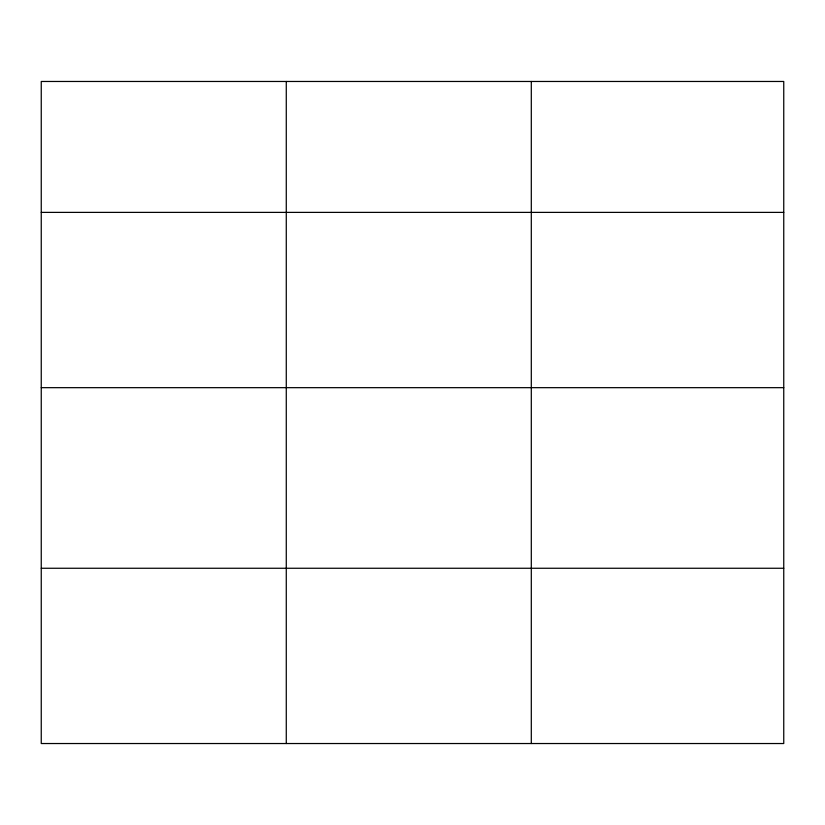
<?xml version="1.0" encoding="UTF-8"?>
<svg xmlns="http://www.w3.org/2000/svg" width="825" height="825" viewBox="0 0 825 825"><rect width="100%" height="100%" fill="white"/><g stroke="black" fill="none" stroke-linecap="round" stroke-linejoin="round"><path stroke-width="1.24" d="M783.75 387.668L783.75 81.469L41.25 81.469L41.25 743.531L783.75 743.531L783.75 387.668L41.25 387.668M41.25 212.386L783.75 212.386M41.25 568.26L783.75 568.26M531.3 81.469L531.3 743.531M286.275 81.469L286.275 743.531"/></g></svg>
